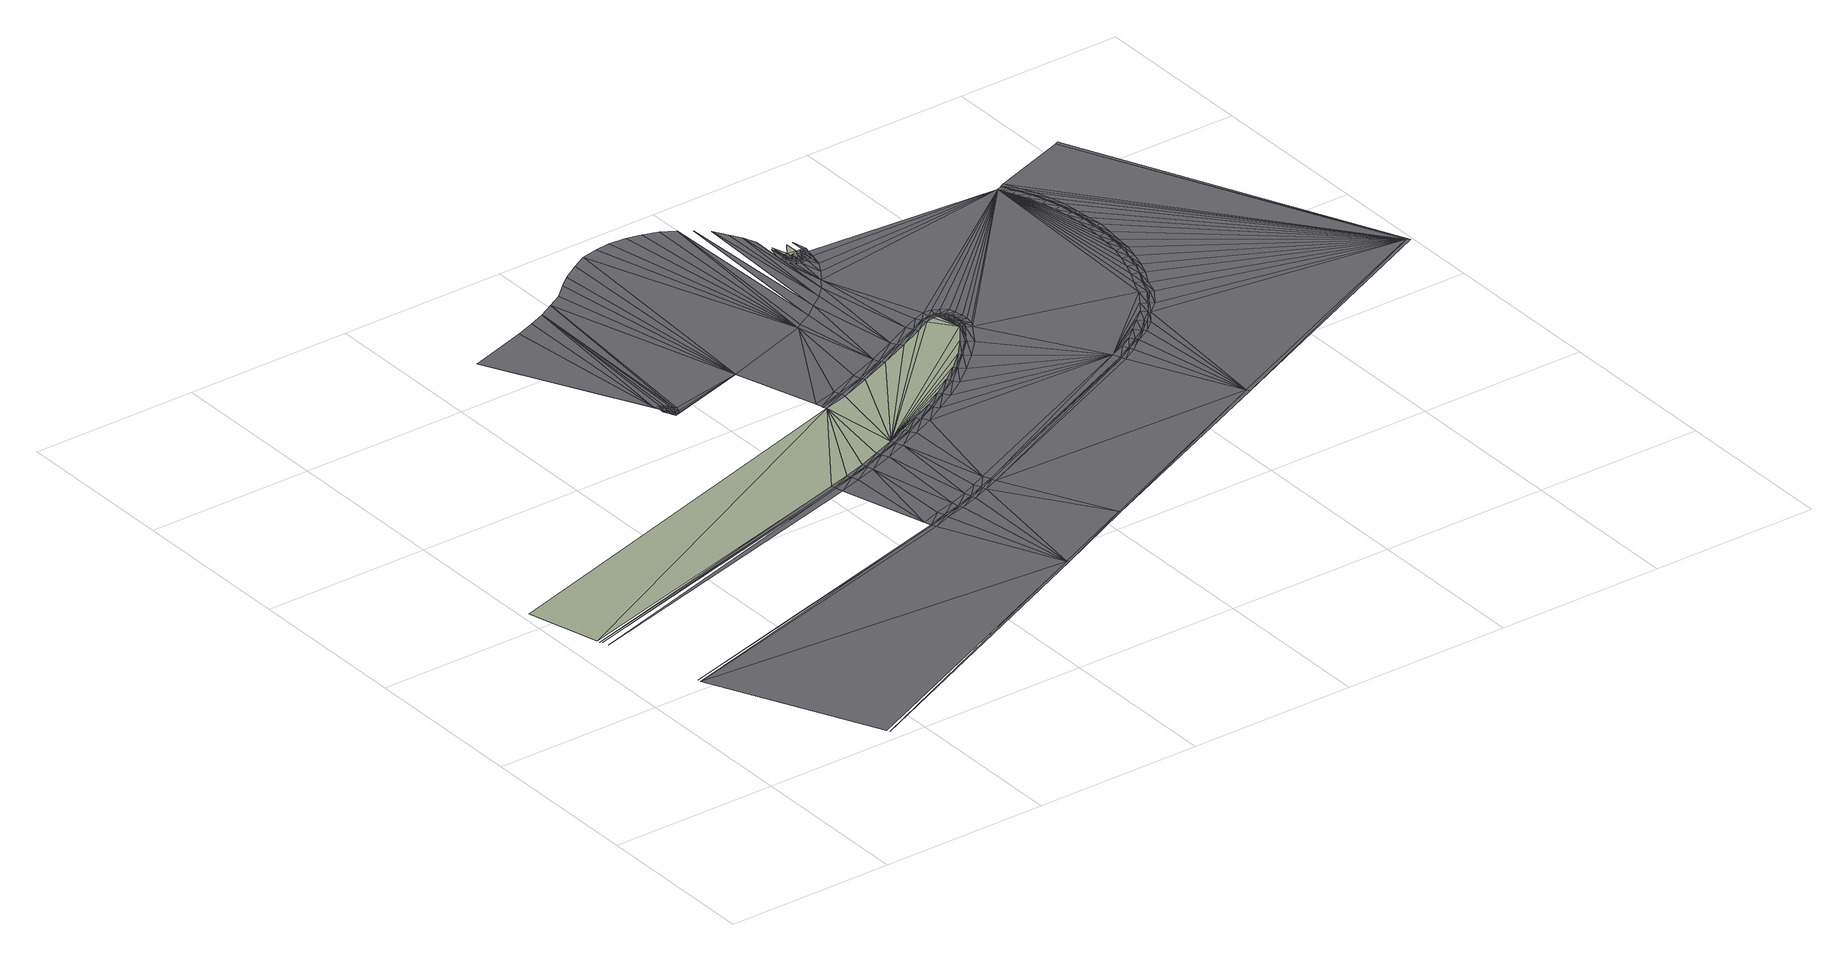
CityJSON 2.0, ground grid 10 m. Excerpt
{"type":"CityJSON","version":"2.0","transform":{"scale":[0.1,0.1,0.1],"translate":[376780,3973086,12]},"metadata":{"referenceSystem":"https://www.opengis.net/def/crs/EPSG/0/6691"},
"CityObjects":{
"road1":{"type":"Road","attributes":{"class":"1040","function":"9020","RoadStructureAttribute.sectionType":"9999"},"geometry":[{"type":"MultiSurface","lod":"3","boundaries":[[[0,1,2]],[[1,3,4]],[[2,5,6]],[[7,6,8]],[[9,10,11]],[[12,13,14]],[[15,14,16]],[[17,16,18]],[[0,2,6]],[[10,18,11]],[[19,20,21]],[[22,1,0]],[[23,3,1]],[[24,25,3]],[[20,26,21]],[[27,22,0]],[[22,23,1]],[[23,24,3]],[[13,25,28]],[[14,13,29]],[[16,14,30]],[[18,16,31]],[[27,0,6]],[[24,32,25]],[[33,34,35]],[[13,28,29]],[[14,29,30]],[[16,30,31]],[[19,36,20]],[[37,38,34]],[[35,39,40]],[[41,33,35]],[[37,19,38]],[[33,37,34]],[[40,41,35]],[[39,42,40]],[[39,43,42]],[[44,20,36]],[[41,45,33]],[[36,19,46]],[[43,47,48]],[[45,37,33]],[[43,48,42]],[[46,44,36]],[[42,49,40]],[[19,37,46]],[[40,50,41]],[[51,45,41]],[[47,52,48]],[[49,50,40]],[[42,48,49]],[[53,51,41]],[[50,53,41]],[[54,46,37]],[[45,54,37]],[[48,55,49]],[[56,44,46]],[[49,55,50]],[[48,52,55]],[[51,57,45]],[[54,56,46]],[[57,54,45]],[[25,32,28]],[[50,58,53]],[[53,59,51]],[[55,58,50]],[[52,60,55]],[[59,57,51]],[[58,59,53]],[[61,24,23]],[[62,23,22]],[[63,22,27]],[[64,27,6]],[[55,60,58]],[[57,65,54]],[[65,56,54]],[[60,66,58]],[[58,66,59]],[[59,67,57]],[[67,65,57]],[[66,67,59]],[[62,61,23]],[[63,62,22]],[[64,63,27]],[[31,30,68]],[[30,29,69]],[[29,28,70]],[[71,64,6]],[[72,26,20]],[[24,61,32]],[[30,69,68]],[[29,70,69]],[[28,32,70]],[[65,73,56]],[[74,6,7]],[[75,61,62]],[[76,62,63]],[[77,63,64]],[[76,75,62]],[[77,76,63]],[[71,77,64]],[[61,78,32]],[[20,44,73]],[[44,56,73]],[[65,67,73]],[[68,69,79]],[[69,70,80]],[[70,32,81]],[[18,31,11]],[[71,6,82]],[[61,75,78]],[[52,47,83]],[[69,80,79]],[[84,75,76]],[[72,20,73]],[[70,81,80]],[[32,78,81]],[[85,76,77]],[[86,77,71]],[[60,52,83]],[[67,66,87]],[[66,60,83]],[[88,74,7]],[[85,84,76]],[[86,85,77]],[[82,86,71]],[[31,68,11]],[[6,74,82]],[[75,89,78]],[[67,87,73]],[[75,84,89]],[[79,80,90]],[[91,84,85]],[[80,81,92]],[[68,79,11]],[[81,78,93]],[[94,85,86]],[[95,86,82]],[[87,66,83]],[[94,91,85]],[[95,94,86]],[[96,95,82]],[[80,92,90]],[[81,93,92]],[[78,89,93]],[[84,91,89]],[[74,96,82]],[[79,90,11]],[[90,92,97]],[[92,93,98]],[[93,89,99]],[[89,91,100]],[[101,11,90]],[[102,87,83]],[[97,103,90]],[[92,98,97]],[[93,99,98]],[[89,100,99]],[[104,105,106]],[[107,106,108]],[[109,108,11]],[[110,102,83]],[[91,111,100]],[[107,104,106]],[[109,107,108]],[[101,109,11]],[[112,101,90]],[[103,113,90]],[[114,110,83]],[[97,98,103]],[[98,99,115]],[[99,100,116]],[[117,114,83]],[[113,118,90]],[[98,115,103]],[[99,116,115]],[[100,111,116]],[[119,112,90]],[[120,104,107]],[[121,107,109]],[[122,117,83]],[[123,109,101]],[[118,124,90]],[[121,120,107]],[[123,121,109]],[[112,123,101]],[[103,115,113]],[[115,116,125]],[[126,91,94]],[[116,111,127]],[[128,94,95]],[[129,95,96]],[[83,105,130]],[[131,119,90]],[[124,132,90]],[[115,125,113]],[[116,127,125]],[[120,130,104]],[[111,133,127]],[[105,104,130]],[[74,134,96]],[[132,135,90]],[[136,131,90]],[[137,120,121]],[[134,74,88]],[[138,121,123]],[[122,83,130]],[[139,123,112]],[[113,125,118]],[[125,127,140]],[[135,141,90]],[[127,133,140]],[[125,140,118]],[[142,136,90]],[[138,137,121]],[[139,138,123]],[[133,143,140]],[[119,139,112]],[[141,144,90]],[[144,142,90]],[[120,137,130]],[[118,140,124]],[[145,122,130]],[[140,143,146]],[[137,147,130]],[[140,148,124]],[[140,146,148]],[[143,149,146]],[[150,137,138]],[[151,145,130]],[[152,138,139]],[[153,139,119]],[[137,154,147]],[[128,126,94]],[[129,128,95]],[[155,129,96]],[[156,151,130]],[[152,150,138]],[[153,152,139]],[[131,153,119]],[[134,155,96]],[[124,148,132]],[[148,146,157]],[[146,149,158]],[[147,159,130]],[[160,156,130]],[[111,91,126]],[[148,157,132]],[[146,158,157]],[[154,137,161]],[[149,162,158]],[[137,150,161]],[[163,160,130]],[[164,134,88]],[[159,163,130]],[[165,150,152]],[[166,152,153]],[[167,153,131]],[[132,157,135]],[[157,158,168]],[[133,111,126]],[[158,162,169]],[[150,170,161]],[[147,154,159]],[[157,168,135]],[[166,165,152]],[[167,166,153]],[[158,169,168]],[[136,167,131]],[[162,171,169]],[[143,133,126]],[[150,172,170]],[[154,161,173]],[[150,165,172]],[[135,168,141]],[[168,169,174]],[[169,171,175]],[[176,165,166]],[[149,143,126]],[[168,174,141]],[[177,166,167]],[[178,167,136]],[[169,175,174]],[[171,179,175]],[[161,170,180]],[[177,176,166]],[[178,177,167]],[[142,178,136]],[[165,181,172]],[[182,170,172]],[[183,180,170]],[[165,176,181]],[[182,183,170]],[[162,149,126]],[[141,174,144]],[[184,176,177]],[[185,177,178]],[[186,178,142]],[[174,175,187]],[[172,181,188]],[[176,184,181]],[[189,186,142]],[[186,185,178]],[[185,184,177]],[[175,179,190]],[[172,188,191]],[[192,182,172]],[[174,187,144]],[[189,142,144]],[[181,193,188]],[[192,172,191]],[[175,190,187]],[[171,162,126]],[[181,194,193]],[[195,186,189]],[[196,189,144]],[[179,197,190]],[[198,185,186]],[[196,195,189]],[[191,188,199]],[[188,193,200]],[[181,201,194]],[[202,184,185]],[[195,198,186]],[[203,196,144]],[[199,188,200]],[[144,187,204]],[[205,191,199]],[[206,203,144]],[[181,207,201]],[[198,202,185]],[[193,194,208]],[[200,193,208]],[[187,209,204]],[[144,204,210]],[[211,191,205]],[[212,195,196]],[[203,212,196]],[[187,190,209]],[[205,199,213]],[[204,209,214]],[[206,144,210]],[[199,200,215]],[[199,216,213]],[[204,214,210]],[[217,205,213]],[[190,218,209]],[[216,199,215]],[[209,219,214]],[[217,211,205]],[[220,198,195]],[[214,221,210]],[[214,219,221]],[[208,194,222]],[[200,208,223]],[[190,197,218]],[[206,224,203]],[[212,220,195]],[[194,201,222]],[[213,216,225]],[[215,200,223]],[[217,213,225]],[[224,212,203]],[[209,218,219]],[[226,217,225]],[[221,227,210]],[[210,228,206]],[[219,227,221]],[[207,229,201]],[[211,217,226]],[[218,230,219]],[[228,224,206]],[[216,215,231]],[[225,216,232]],[[223,208,233]],[[197,234,218]],[[227,228,210]],[[235,202,198]],[[208,222,233]],[[220,235,198]],[[179,171,126]],[[226,225,236]],[[215,223,237]],[[232,216,231]],[[238,220,212]],[[236,225,232]],[[224,238,212]],[[219,230,227]],[[231,215,237]],[[218,234,230]],[[222,201,239]],[[240,226,236]],[[232,231,236]],[[230,241,227]],[[231,237,236]],[[223,233,242]],[[243,226,240]],[[237,223,242]],[[237,242,236]],[[228,244,224]],[[227,241,228]],[[207,245,229]],[[201,229,239]],[[244,238,224]],[[233,222,246]],[[242,247,236]],[[241,244,228]],[[222,239,246]],[[234,248,230]],[[242,233,247]],[[247,249,236]],[[230,248,241]],[[238,250,220]],[[233,246,247]],[[250,235,220]],[[251,240,236]],[[249,252,236]],[[247,246,249]],[[241,253,244]],[[244,254,238]],[[246,239,255]],[[246,255,249]],[[245,256,229]],[[252,251,236]],[[248,253,241]],[[239,229,257]],[[239,257,255]],[[254,250,238]],[[253,254,244]],[[229,256,257]],[[255,258,249]],[[255,257,258]],[[249,258,252]],[[251,259,240]],[[257,260,258]],[[258,261,252]],[[257,256,260]],[[252,261,251]],[[197,179,126]],[[258,260,261]],[[256,245,262]],[[256,262,260]],[[261,263,251]],[[260,264,261]],[[245,265,262]],[[261,264,263]],[[260,262,264]],[[264,266,263]],[[262,267,264]],[[265,267,262]],[[264,267,266]],[[267,268,266]],[[266,268,269]],[[270,126,128]],[[271,128,129]],[[272,129,155]],[[271,270,128]],[[272,271,129]],[[273,272,155]],[[270,274,126]],[[273,155,134]],[[275,197,126]],[[274,276,126]],[[274,270,271]],[[277,271,272]],[[278,272,273]],[[279,273,134]],[[277,274,271]],[[278,277,272]],[[279,278,273]],[[276,280,126]],[[281,279,134]],[[280,282,126]],[[276,274,277]],[[283,277,278]],[[284,278,279]],[[285,281,134]],[[282,286,126]],[[283,276,277]],[[284,283,278]],[[281,284,279]],[[286,275,126]],[[287,285,134]],[[280,276,283]],[[288,283,284]],[[289,284,281]],[[288,280,283]],[[289,288,284]],[[285,289,281]],[[181,184,290]],[[207,181,290]],[[282,280,288]],[[184,202,290]],[[291,288,289]],[[245,207,290]],[[234,197,290]],[[291,289,285]],[[202,235,290]],[[291,282,288]],[[248,234,290]],[[235,250,290]],[[253,248,290]],[[265,245,290]],[[287,291,285]],[[250,254,290]],[[254,253,290]],[[267,265,290]],[[286,282,291]],[[292,291,287]],[[293,286,291]],[[292,293,291]],[[294,292,287]],[[275,286,293]],[[295,134,164]],[[296,293,292]],[[297,292,294]],[[296,275,293]],[[297,296,292]],[[298,297,294]],[[197,275,290]],[[299,275,296]],[[300,296,297]],[[300,299,296]],[[301,297,298]],[[301,300,297]],[[302,301,298]],[[303,299,300]],[[304,300,301]],[[304,303,300]],[[304,301,302]],[[305,304,302]],[[306,303,304]],[[307,306,304]],[[308,304,305]],[[308,307,304]],[[309,308,305]],[[310,306,307]],[[275,299,290]],[[311,307,308]],[[311,310,307]],[[311,308,309]],[[299,303,290]],[[312,310,311]],[[313,311,309]],[[314,312,311]],[[303,306,290]],[[315,314,311]],[[315,311,313]],[[316,312,314]],[[306,310,290]],[[317,315,313]],[[318,316,314]],[[318,314,315]],[[310,312,290]],[[319,318,315]],[[319,315,317]],[[320,316,318]],[[312,316,290]],[[321,319,317]],[[322,320,318]],[[322,318,319]],[[316,320,290]],[[323,320,322]],[[324,322,319]],[[324,319,321]],[[320,323,290]],[[325,323,322]],[[326,324,321]],[[325,322,324]],[[323,327,290]],[[327,323,325]],[[328,295,164]],[[329,325,324]],[[327,330,290]],[[329,324,326]],[[330,331,290]],[[332,327,325]],[[333,334,290]],[[331,335,290]],[[335,333,290]],[[330,327,332]],[[332,325,329]],[[336,329,326]],[[337,332,329]],[[338,330,332]],[[290,334,339]],[[331,330,338]],[[337,329,336]],[[340,290,339]],[[334,333,341]],[[338,332,337]],[[335,331,342]],[[342,331,338]],[[343,337,336]],[[333,335,344]],[[345,338,337]],[[339,334,341]],[[344,335,342]],[[346,340,347]],[[341,333,344]],[[340,339,347]],[[345,337,343]],[[342,338,345]],[[348,342,345]],[[339,341,349]],[[347,339,349]],[[350,345,343]],[[344,342,348]],[[341,344,351]],[[346,347,352]],[[351,344,348]],[[349,341,351]],[[348,345,350]],[[353,346,352]],[[287,134,295]],[[347,349,354]],[[355,348,350]],[[351,348,355]],[[352,347,354]],[[349,351,356]],[[356,351,355]],[[354,349,356]],[[294,287,295]],[[298,294,295]],[[302,298,295]],[[305,302,295]],[[309,305,295]],[[313,309,295]],[[317,313,295]],[[321,317,295]],[[326,321,295]],[[336,326,295]],[[343,336,295]],[[350,343,295]],[[353,352,295]],[[355,350,295]],[[352,354,295]],[[356,355,295]],[[354,356,295]],[[357,353,295]],[[328,358,357]],[[295,328,357]]],"semantics":{"surfaces":[{"type":"TrafficArea","function":"1000"},{"type":"TrafficArea","function":"2000"},{"type":"AuxiliaryTrafficArea","function":"3000"}],"values":[0,0,1,1,2,0,0,0,1,2,0,0,0,0,0,0,0,0,0,0,0,0,1,0,2,0,0,0,0,2,2,2,0,2,2,2,0,0,2,0,0,2,0,0,2,0,2,2,0,2,0,2,2,0,0,0,0,0,0,0,0,0,0,0,0,0,0,0,0,0,0,0,1,0,0,0,0,0,0,0,0,0,0,0,0,0,0,1,0,0,0,0,0,0,1,0,0,0,0,0,0,0,0,0,0,0,0,0,2,1,0,0,0,0,0,0,0,0,0,0,0,0,1,0,0,0,2,1,0,0,0,0,0,0,2,0,0,0,0,0,0,0,0,0,0,0,1,2,0,0,0,0,2,0,2,0,0,0,0,0,0,0,0,0,0,0,2,2,0,0,0,0,0,2,0,0,0,2,0,0,0,0,2,0,0,0,0,0,0,0,0,0,0,2,2,0,0,0,0,0,1,2,2,0,1,0,0,0,0,0,2,0,0,2,0,0,0,0,2,2,0,0,0,0,0,0,0,0,0,0,0,0,0,0,0,0,0,0,0,0,1,0,0,0,0,0,0,0,0,0,0,0,0,1,0,0,0,0,0,0,0,0,0,0,0,0,0,0,0,0,0,0,0,0,0,0,0,0,0,0,0,0,0,0,0,0,0,0,0,0,0,0,0,0,0,0,0,0,0,0,0,0,0,0,0,0,0,0,2,0,0,0,0,0,0,2,0,0,0,0,0,0,0,0,2,0,0,0,2,0,0,0,0,0,2,0,0,0,0,0,0,2,0,0,2,0,0,0,0,0,0,2,0,0,0,0,0,0,0,0,0,0,0,0,0,0,0,0,0,0,0,0,2,2,0,0,0,0,0,0,0,2,2,2,0,2,0,0,2,0,0,2,2,0,2,2,2,2,2,0,0,0,0,0,0,2,0,0,0,2,2,0,0,2,0,2,2,2,0,0,0,2,0,2,0,0,0,0,0,0,2,0,2,2,0,2,0,2,0,0,0,0,2,0,0,0,0,0,0,0,0,0,0,0,0,0,0,0,0,0,1,0,0,0,0,0,1,0,0,0,0,1,0,0,0,0,1,0,0,0,0,0,1,0,0,0,0,0,0,0,0,0,0,0,0,0,0,0,0,0,0,0,0,0,0,0,0,0,0,0,0,0,0,1,0,0,0,0,0,0,0,0,0,0,0,0,0,0,0,0,0,0,0,0,0,0,0,0,0,0,0,0,0,0,0,0,0,0,0,0,0,0,0,0,0,0,0,0,0,0,0,0,0,0,0,0,0,0,0,0,0,1,0,0,0,0,0,0,0,0,0,0,0,0,0,0,0,0,0,0,0,0,0,0,0,0,0,0,0,0,0,0,0,0,0,0,0,0,0,0,0,0,0,0,1,0,0,0,0,0,0,0,1,1,1,1,1,1,1,1,1,1,1,1,1,1,1,1,1,1,1,1]}}]}
},
"vertices":[
[227,159,2],[226,161,2],[35,107,2],[226,162,2],[35,109,2],[82,9,2],[260,90,2],[261,89,2],[83,7,2],[5,215,2],[17,172,2],[254,289,2],[19,165,2],[210,217,2],[209,221,2],[18,169,2],[209,222,2],[17,170,2],[208,224,2],[184,340,2],[183,343,2],[136,434,2],[238,165,2],[238,166,2],[236,170,2],[225,166,2],[171,444,3],[238,163,2],[223,221,2],[222,225,2],[222,226,2],[221,228,2],[236,225,2],[185,337,2],[184,337,2],[185,335,2],[184,341,2],[185,339,2],[184,339,2],[186,333,2],[186,336,2],[186,337,2],[187,334,2],[186,332,2],[186,343,2],[187,339,2],[186,341,2],[187,330,2],[188,332,2],[188,335,2],[188,336,2],[187,338,2],[189,331,2],[188,337,2],[187,341,2],[189,334,2],[188,342,2],[189,339,2],[190,336,2],[190,338,2],[191,333,2],[248,173,2],[249,169,2],[249,168,2],[250,166,2],[190,340,2],[192,336,2],[191,338,2],[234,232,2],[235,230,2],[235,229,2],[261,170,2],[182,448,3],[192,452,3],[312,114,2],[259,177,2],[260,173,2],[260,172,2],[250,230,2],[247,237,2],[248,235,2],[248,234,2],[271,174,2],[237,345,2],[268,181,2],[270,177,2],[270,176,2],[201,457,3],[312,113,2],[263,235,2],[260,242,2],[277,185,2],[261,240,2],[261,239,2],[279,181,2],[279,180,2],[280,178,2],[273,247,2],[274,245,2],[274,244,2],[276,241,2],[269,293,2],[210,462,3],[285,254,2],[267,300,2],[252,296,2],[253,292,2],[268,297,2],[253,291,2],[269,296,2],[218,469,3],[289,247,2],[287,300,2],[298,260,2],[225,475,3],[286,251,2],[287,251,2],[235,481,3],[309,267,2],[306,308,2],[285,307,2],[286,303,2],[244,486,3],[287,302,2],[321,275,2],[299,258,2],[405,243,2],[299,257,2],[407,239,2],[407,238,2],[291,363,2],[324,316,2],[331,283,2],[301,254,2],[439,173,2],[341,292,2],[339,323,2],[303,314,2],[304,311,2],[305,310,2],[311,265,2],[350,302,2],[348,328,2],[313,261,2],[359,314,2],[254,488,3],[323,272,2],[294,365,2],[322,273,2],[325,269,2],[320,322,2],[263,489,3],[322,319,2],[323,318,2],[303,370,2],[408,236,2],[273,488,3],[333,282,2],[333,281,2],[299,478,3],[282,486,3],[311,376,2],[336,278,2],[291,483,3],[440,171,2],[336,330,2],[338,326,2],[338,325,2],[343,291,2],[343,290,2],[319,382,2],[346,287,2],[325,388,2],[306,473,3],[352,300,2],[353,300,2],[345,334,2],[347,331,2],[347,330,2],[356,297,2],[313,467,3],[330,395,2],[322,452,3],[318,459,3],[352,336,2],[352,332,2],[353,331,2],[360,313,2],[325,421,2],[353,329,2],[361,312,2],[325,425,2],[325,444,3],[327,418,2],[329,416,2],[356,331,2],[356,329,2],[364,310,2],[356,332,2],[328,422,2],[329,420,2],[332,415,2],[357,336,2],[357,328,2],[360,316,2],[328,424,2],[358,327,2],[335,402,2],[331,418,2],[362,315,2],[359,325,2],[328,435,2],[358,330,2],[329,424,2],[360,319,2],[331,421,2],[330,422,2],[329,427,2],[363,315,2],[362,319,2],[359,331,2],[360,322,2],[333,417,2],[332,420,2],[360,328,2],[330,424,2],[330,427,2],[362,322,2],[362,325,2],[336,415,2],[363,319,2],[332,422,2],[332,423,2],[333,419,2],[366,313,2],[361,334,2],[332,424,2],[333,422,2],[361,329,2],[335,417,2],[332,427,2],[363,322,2],[333,421,2],[329,436,2],[363,326,2],[339,409,2],[335,419,2],[334,421,2],[367,318,2],[335,422,2],[365,331,2],[337,426,2],[336,424,2],[367,322,2],[366,327,2],[336,420,2],[339,416,2],[337,418,2],[337,421,2],[337,434,2],[339,420,2],[338,423,2],[341,419,2],[339,426,2],[340,423,2],[341,417,2],[341,426,2],[342,422,2],[343,425,2],[341,434,2],[414,247,2],[416,244,2],[416,243,2],[417,241,2],[422,252,2],[454,286,2],[429,258,2],[424,249,2],[425,248,2],[425,247,2],[436,264,2],[434,252,2],[443,270,2],[432,254,2],[433,254,2],[441,258,2],[448,277,2],[447,266,2],[439,261,2],[440,260,2],[458,413,2],[446,267,2],[452,274,2],[451,274,2],[454,272,2],[597,245,2],[458,284,2],[459,283,2],[461,282,2],[458,295,2],[462,293,2],[462,292,2],[464,291,2],[462,303,2],[466,301,2],[469,300,2],[465,311,2],[469,309,2],[470,309,2],[472,308,2],[468,319,2],[472,318,2],[470,327,2],[475,317,2],[474,327,2],[475,326,2],[471,336,2],[477,326,2],[475,335,2],[476,335,2],[472,344,2],[478,335,2],[476,344,2],[472,353,2],[477,344,2],[476,353,2],[479,344,2],[472,362,2],[599,244,2],[477,353,2],[471,371,2],[470,379,2],[476,362,2],[465,397,2],[461,405,2],[468,388,2],[480,353,2],[477,362,2],[475,371,2],[465,406,2],[461,414,2],[469,398,2],[474,380,2],[479,362,2],[472,389,2],[476,371,2],[462,415,2],[466,406,2],[475,380,2],[470,398,2],[478,371,2],[473,389,2],[468,407,2],[464,416,2],[472,399,2],[477,381,2],[475,390,2],[510,432,2],[512,433,2]
]}
